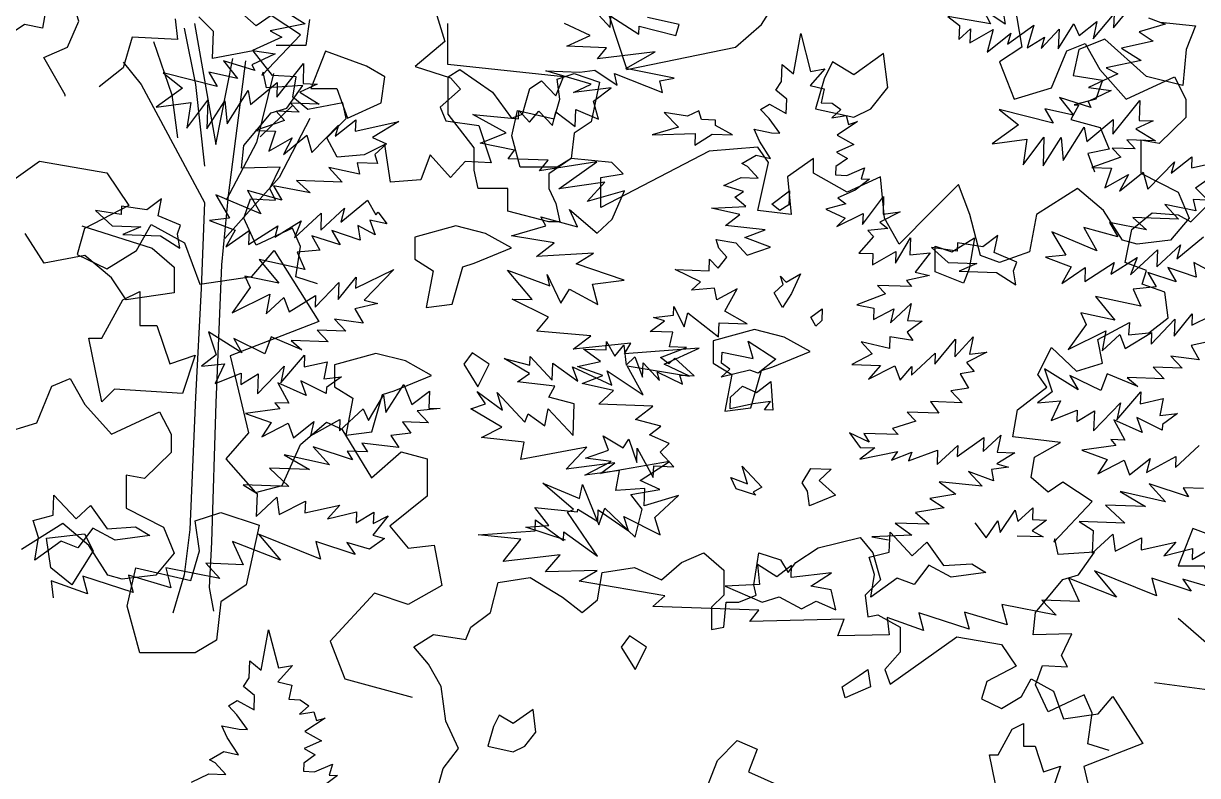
# Model space of a CAD drawing. Header units: inches. Extents: x -11 to 128, y 7 to 56.
# Drawn here: x 18.9207 to 19.4114, y 23.2757 to 23.5902 of the extents above; entities that cross this region are included whole.
import ezdxf

# ---------------------------------------------------------------- set-up
doc = ezdxf.new("R2010")
doc.units = ezdxf.units.IN
doc.header["$MEASUREMENT"] = 0
doc.layers.add('CAY', color=94, linetype='Continuous')
doc.layers.add('CAY-3', color=61, linetype='Continuous')
picture_1 = doc.add_image_def('image1.jpg', size_in_pixel=(1680, 1093))

# ---------------------------------------------------------------- blocks, each defined once
blk = doc.blocks.new('A$C76451831')
at = {"layer": 'CAY'}
for p, q in [((4659.2, 1730), (4666, 1767.4)), ((4666, 1767.4), (4675.2, 1732.1)), ((4648.1, 1722.6), (4648.6, 1738.5)), ((4648.6, 1738.5), (4659.2, 1730)), ((4688.4, 1734.4), (4674.7, 1719)), ((4675.2, 1732.1), (4688.4, 1734.4)), ((4642.8, 1714.7), (4648.1, 1722.6)), ((4674.7, 1719), (4687.7, 1715.8)), ((4653, 1706.2), (4642.8, 1714.7)), ((4652.5, 1693), (4653, 1706.2)), ((4687.7, 1715.8), (4685, 1702.8)), ((4628.6, 1696.6), (4636.9, 1701.7)), ((4636.5, 1688.1), (4628.6, 1696.6)), ((4636.9, 1701.7), (4652.5, 1693)), ((4685, 1702.8), (4695.4, 1702.4)), ((4703.4, 1696.7), (4694.9, 1688.8)), ((4695.4, 1702.4), (4703.4, 1696.7)), ((4646.4, 1674.6), (4636.5, 1688.1)), ((4694.9, 1688.8), (4708.2, 1691.1)), ((4718.8, 1685.3), (4699.8, 1672.8)), ((4708.2, 1691.1), (4710.6, 1682.8)), ((4710.6, 1682.8), (4718.8, 1685.3)), ((4627.6, 1667.1), (4622.5, 1678.2)), ((4622.5, 1678.2), (4638.7, 1674.9)), ((4638.7, 1674.9), (4646.4, 1674.6)), ((4699.8, 1672.8), (4715.4, 1664.1)), ((4637.9, 1650.9), (4627.6, 1667.1)), ((4715.4, 1664.1), (4699.3, 1656.9)), ((4611, 1646.4), (4624.4, 1654.1)), ((4624.4, 1654.1), (4637.9, 1650.9)), ((4709.5, 1651.1), (4698.8, 1643.4)), ((4699.3, 1656.9), (4709.5, 1651.1)), ((3864.3, 1582.3), (3957.4, 1648.4)), ((3957.4, 1648.4), (4019.9, 1637.7)), ((4616.3, 1643.5), (4611, 1646.4)), ((4626.4, 1632.7), (4616.3, 1643.5)), ((4698.8, 1643.4), (4698.5, 1635.7)), ((4708.9, 1635.3), (4725.5, 1642.4)), ((4725.5, 1642.4), (4722.4, 1632.1)), ((4019.9, 1637.7), (4040.5, 1607.1)), ((4594.4, 1625.7), (4610.5, 1633.3)), ((4610.5, 1633.3), (4626.4, 1632.7)), ((4698.5, 1635.7), (4708.9, 1635.3)), ((4730.1, 1631.8), (4716.6, 1621.4)), ((4722.4, 1632.1), (4730.1, 1631.8)), ((4612.8, 1620.1), (4594.4, 1625.7)), ((4604.5, 1614.9), (4612.8, 1620.1)), ((4716.6, 1621.4), (4700.5, 1614.3)), ((4040.5, 1607.1), (3999.3, 1585.8)), ((4615, 1606.4), (4604.5, 1614.9)), ((4708, 1608.6), (4689.3, 1603.8)), ((4700.5, 1614.3), (4708, 1608.6)), ((4723.6, 1589.4), (4743.1, 1615.5)), ((4743.1, 1615.5), (4742.6, 1599.2)), ((4582.8, 1604.8), (4615, 1606.4)), ((4609.3, 1598.9), (4582.8, 1604.8)), ((4595.8, 1588.5), (4609.3, 1598.9)), ((4689.3, 1603.8), (4707.5, 1595.4)), ((4699.6, 1587.6), (4724, 1599.9)), ((4724, 1599.9), (4723.6, 1589.4)), ((4758.5, 1601.4), (4739.6, 1591.6)), ((4742.6, 1599.2), (4758.5, 1601.4)), ((3999.3, 1585.8), (3992.2, 1561.6)), ((4047.6, 1565.2), (4061.2, 1589.4)), ((4061.2, 1589.4), (4092.4, 1572.3)), ((4632.8, 1584.5), (4595.8, 1588.5)), ((4707.5, 1595.4), (4699.6, 1587.6)), ((4747.1, 1585.9), (4728.4, 1583.8)), ((4739.6, 1591.6), (4747.1, 1585.9)), ((4587.2, 1575.6), (4605.7, 1572.3)), ((4589.7, 1567.4), (4587.2, 1575.6)), ((4614, 1577.4), (4632.8, 1584.5)), ((4637.7, 1568.4), (4614, 1577.4)), ((4733.7, 1578.2), (4720, 1562.8)), ((4728.4, 1583.8), (4733.7, 1578.2)), ((4754.1, 1553.5), (4768.1, 1577)), ((4768.1, 1577), (4767.5, 1561.2)), ((4019.9, 1548.1), (4047.6, 1565.2)), ((4092.4, 1572.3), (4106.6, 1533.9)), ((4154.9, 1541), (4175.6, 1565.2)), ((4175.6, 1565.2), (4217.4, 1499.1)), ((4597.1, 1559), (4589.7, 1567.4)), ((4605.7, 1572.3), (4616.2, 1561)), ((4616.2, 1561), (4637.7, 1568.4)), ((4732.8, 1552), (4754.5, 1564.3)), ((4754.5, 1564.3), (4754.1, 1553.5)), ((4767.5, 1561.2), (4786.6, 1563.2)), ((4786.6, 1563.2), (4772.4, 1545.1)), ((3992.2, 1561.6), (4019.9, 1548.1)), ((4580.8, 1546.4), (4581.1, 1557.2)), ((4581.1, 1557.2), (4589, 1548.8)), ((4589, 1548.8), (4597.1, 1559)), ((4720, 1562.8), (4733.1, 1562.4)), ((4733.1, 1562.4), (4732.8, 1552)), ((4572.7, 1536.2), (4549.1, 1547.5)), ((4549.1, 1547.5), (4580.8, 1546.4)), ((4785.9, 1541.9), (4764.4, 1537.2)), ((4772.4, 1545.1), (4785.9, 1541.9)), ((4106.6, 1533.9), (4154.9, 1541)), ((4564.3, 1528.4), (4572.7, 1536.2)), ((4585.6, 1530.3), (4564.3, 1528.4)), ((4588, 1519.4), (4585.6, 1530.3)), ((4769.2, 1531.6), (4737.5, 1532.7)), ((4737.5, 1532.7), (4745, 1524.8)), ((4764.4, 1537.2), (4769.2, 1531.6)), ((4606.9, 1529.6), (4588, 1519.4)), ((4595.3, 1508.7), (4606.9, 1529.6)), ((4745, 1524.8), (4718.3, 1514.8)), ((4547.6, 1504.9), (4547.9, 1513.1)), ((4547.9, 1513.1), (4557.6, 1494.1)), ((4616.2, 1497.1), (4595.3, 1508.7)), ((4718.3, 1514.8), (4734.1, 1511.6)), ((4734.1, 1511.6), (4733.7, 1501.1)), ((4733.7, 1501.1), (4752.6, 1510.9)), ((4749.5, 1497.9), (4768.7, 1515.8)), ((4752.6, 1510.9), (4749.5, 1497.9)), ((4768.7, 1515.8), (4765.4, 1500)), ((4217.4, 1499.1), (4134.9, 1467.3)), ((4525.8, 1489.8), (4539.3, 1499.8)), ((4528.9, 1502.9), (4547.6, 1504.9)), ((4539.3, 1499.8), (4528.9, 1502.9)), ((4557.6, 1494.1), (4560.8, 1507.2)), ((4560.8, 1507.2), (4589.5, 1484.9)), ((4589.5, 1484.9), (4589.9, 1498)), ((4589.9, 1498), (4616.2, 1497.1)), ((4779, 1499.6), (4765, 1489.2)), ((4765.4, 1500), (4779, 1499.6)), ((4547, 1489.1), (4525.8, 1489.8)), ((4543.8, 1475.6), (4547, 1489.1)), ((4765, 1489.2), (4770.2, 1481.3)), ((4484.8, 1472.7), (4485.1, 1480.4)), ((4485.1, 1480.4), (4492.8, 1466.9)), ((4492.8, 1466.9), (4501.3, 1477.1)), ((4501.3, 1477.1), (4503.4, 1458.4)), ((4722.1, 1480.2), (4732.6, 1469)), ((4748.6, 1473.9), (4722.1, 1480.2)), ((4749, 1484.7), (4748.6, 1473.9)), ((4770.2, 1481.3), (4749, 1484.7)), ((4790.7, 1459.3), (4810.1, 1482.6)), ((4809.5, 1466.3), (4826.5, 1484.8)), ((4810.1, 1482.6), (4809.5, 1466.3)), ((4826.5, 1484.8), (4823.2, 1468.6)), ((4134.9, 1467.3), (4152, 1395.3)), ((4463.6, 1473.4), (4484.8, 1472.7)), ((4479.5, 1462), (4463.6, 1473.4)), ((4503.4, 1458.4), (4511.4, 1466.3)), ((4511.4, 1466.3), (4518.8, 1447.4)), ((4535.3, 1465.5), (4559.7, 1475)), ((4543.3, 1459.7), (4535.3, 1465.5)), ((4548.9, 1465), (4543.3, 1459.7)), ((4559.7, 1475), (4543.8, 1475.6)), ((4566.9, 1448.5), (4548.9, 1465)), ((4732.6, 1469), (4713.7, 1459.2)), ((4769, 1449.1), (4791.1, 1469.7)), ((4791.1, 1469.7), (4790.7, 1459.3)), ((4839.1, 1470.7), (4820.2, 1461)), ((4823.2, 1468.6), (4839.1, 1470.7)), ((4458, 1457.3), (4479.5, 1462)), ((4481.7, 1448.7), (4458, 1457.3)), ((4518.8, 1447.4), (4519.3, 1460.6)), ((4519.3, 1460.6), (4534.6, 1444.2)), ((4713.7, 1459.2), (4740.4, 1458.3)), ((4740.4, 1458.3), (4729, 1445.5)), ((4729, 1445.5), (4753.5, 1457.8)), ((4753.5, 1457.8), (4758.5, 1444.5)), ((4758.5, 1444.5), (4769.3, 1457.3)), ((4769.3, 1457.3), (4769, 1449.1)), ((4820.2, 1461), (4827.6, 1452.5)), ((4462.4, 1441.3), (4481.7, 1448.7)), ((4534.6, 1444.2), (4532.2, 1452.4)), ((4532.2, 1452.4), (4555.8, 1440.7)), ((4555.8, 1440.7), (4553.3, 1449)), ((4553.3, 1449), (4566.9, 1448.5)), ((4827.6, 1452.5), (4814.4, 1450.3)), ((4814.4, 1450.3), (4822.1, 1436.9)), ((4491.7, 1434.8), (4462.4, 1441.3)), ((4478.1, 1422.1), (4491.7, 1434.8)), ((4822.1, 1436.9), (4805.7, 1434.7)), ((4805.7, 1434.7), (4816.2, 1423.5)), ((4528.3, 1420.4), (4478.1, 1422.1)), ((4786.8, 1424.5), (4794.5, 1413.8)), ((4816.2, 1423.5), (4786.8, 1424.5)), ((4512, 1407.8), (4528.3, 1420.4)), ((4794.5, 1413.8), (4765.1, 1414.8)), ((4765.1, 1414.8), (4773, 1406.4)), ((4200.3, 1384.7), (4224.5, 1405.3)), ((4224.5, 1405.3), (4238.7, 1398.8)), ((4535.8, 1401.5), (4512, 1407.8)), ((4525.1, 1393.7), (4535.8, 1401.5)), ((4773, 1406.4), (4751.5, 1399.4)), ((4751.5, 1399.4), (4756.7, 1393.8)), ((4152, 1395.3), (4130.8, 1371.1)), ((4238.7, 1398.8), (4266.4, 1353.4)), ((4487, 1379.2), (4482, 1392.5)), ((4482, 1392.5), (4500.7, 1381.4)), ((4500.7, 1381.4), (4505.9, 1389.4)), ((4505.9, 1389.4), (4513.4, 1367.9)), ((4543.4, 1385.4), (4525.1, 1393.7)), ((4711.4, 1395.4), (4721.4, 1381.9)), ((4729.7, 1386.6), (4711.4, 1395.4)), ((4724.6, 1394.9), (4729.7, 1386.6)), ((4756.7, 1393.8), (4724.6, 1394.9)), ((4811.7, 1373.3), (4836.3, 1391)), ((4835.9, 1377.9), (4852.3, 1393.2)), ((4836.3, 1391), (4835.9, 1377.9)), ((4852.3, 1393.2), (4849, 1377.4)), ((4183.2, 1346.3), (4200.3, 1384.7)), ((4266.4, 1353.4), (4294.1, 1377.6)), ((4294.1, 1377.6), (4318.3, 1371.1)), ((4465.5, 1371.8), (4487, 1379.2)), ((4513.4, 1367.9), (4513.8, 1381)), ((4513.8, 1381), (4528.7, 1353.7)), ((4535, 1377.5), (4543.4, 1385.4)), ((4547.7, 1363.9), (4535, 1377.5)), ((4735, 1381.4), (4721, 1371)), ((4721, 1371), (4756.1, 1378)), ((4721.4, 1381.9), (4735, 1381.4)), ((4756.1, 1378), (4750.4, 1370)), ((4750.4, 1370), (4769.3, 1377.5)), ((4766.3, 1369.4), (4793.3, 1379.4)), ((4769.3, 1377.5), (4766.3, 1369.4)), ((4792.9, 1365.8), (4812.1, 1383.7)), ((4793.3, 1379.4), (4792.9, 1365.8)), ((4812.1, 1383.7), (4811.7, 1373.3)), ((4849, 1377.4), (4865.3, 1376.9)), ((4130.8, 1371.1), (4158.5, 1339.9)), ((4318.3, 1371.1), (4318.3, 1336.3)), ((4464.9, 1355.9), (4489.4, 1368.7)), ((4489.4, 1368.7), (4465.5, 1371.8)), ((4865.3, 1376.9), (4848.6, 1366.6)), ((4848.6, 1366.6), (4859.4, 1363.5)), ((4497.2, 1360.3), (4464.9, 1355.9)), ((4493.9, 1341.8), (4497.2, 1360.3)), ((4528.7, 1353.7), (4529.1, 1364.6)), ((4529.1, 1364.6), (4547.7, 1363.9)), ((4822.1, 1359.3), (4834.8, 1345.7)), ((4845.4, 1350.8), (4822.1, 1359.3)), ((4859.4, 1363.5), (4843.5, 1361.3)), ((4843.5, 1361.3), (4845.4, 1350.8)), ((4158.5, 1339.9), (4183.2, 1346.3)), ((4834.8, 1345.7), (4795, 1349.9)), ((4795, 1349.9), (4810.5, 1338.4)), ((4318.3, 1336.3), (4283.5, 1308.6)), ((4520.7, 1343.6), (4493.9, 1341.8)), ((4520.1, 1327.3), (4520.7, 1343.6)), ((4552.2, 1337), (4520.1, 1327.3)), ((4530.1, 1316.5), (4552.2, 1337)), ((4810.5, 1338.4), (4786.3, 1334.3)), ((4786.3, 1334.3), (4799.6, 1325.7)), ((4431.5, 1309.1), (4418.5, 1325.8)), ((4418.5, 1325.8), (4458.3, 1321.7)), ((4458.3, 1321.7), (4458.4, 1324.4)), ((4458.4, 1324.4), (4477, 1312.9)), ((4477, 1312.9), (4477.4, 1323.8)), ((4477.4, 1323.8), (4505.7, 1304.2)), ((4799.6, 1325.7), (4772.7, 1321.2)), ((4851.8, 1302.5), (4865.7, 1323.4)), ((4865.7, 1323.4), (4868.1, 1312.9)), ((4868.1, 1312.9), (4882.1, 1325.5)), ((4882.1, 1325.5), (4881.7, 1314.6)), ((4501.2, 1317.5), (4535, 1300.5)), ((4505.7, 1304.2), (4501.2, 1317.5)), ((4535, 1300.5), (4530.1, 1316.5)), ((4772.7, 1321.2), (4785.5, 1310.3)), ((4838.5, 1297.6), (4849.5, 1313.5)), ((4849.5, 1313.5), (4851.8, 1302.5)), ((4894.8, 1314.2), (4881.4, 1304.2)), ((4881.7, 1314.6), (4894.8, 1314.2)), ((4283.5, 1308.6), (4300.6, 1287.9)), ((4410.2, 1307.5), (4431.5, 1309.1)), ((4446.9, 1295.4), (4410.2, 1307.5)), ((4753.8, 1311.4), (4769.3, 1300)), ((4785.5, 1310.3), (4753.8, 1311.4)), ((4828.1, 1311.5), (4838.5, 1297.6)), ((4881.4, 1304.2), (4891.6, 1298.4)), ((4300.6, 1287.9), (4324.7, 1290.9)), ((4324.7, 1290.9), (4331.8, 1253.1)), ((4682.3, 1288.4), (4721.2, 1297.8)), ((4721.2, 1297.8), (4733, 1283.7)), ((4769.3, 1300), (4732.1, 1298.6)), ((4732.1, 1298.6), (4747.8, 1295.7)), ((4891.6, 1298.4), (4867.6, 1299.3)), ((4554.9, 1274.6), (4575.8, 1283.7)), ((4575.8, 1283.7), (4594.3, 1267.5)), ((4622.2, 1253.8), (4626.9, 1283.7)), ((4626.9, 1283.7), (4647.3, 1277)), ((4661.5, 1274.6), (4682.3, 1288.4)), ((4733, 1283.7), (4740.1, 1258.5)), ((4481, 1265.2), (4511.3, 1269.9)), ((4511.3, 1269.9), (4536.5, 1258.5)), ((4536.5, 1258.5), (4554.9, 1274.6)), ((4647.3, 1277), (4654.4, 1265.2)), ((4654.4, 1265.2), (4661.5, 1274.6)), ((4384.3, 1256.1), (4414.2, 1260.8)), ((4414.2, 1260.8), (4444.1, 1242.4)), ((4476.7, 1240), (4481, 1265.2)), ((4594.3, 1267.5), (4594.3, 1244.3)), ((4740.1, 1258.5), (4725.9, 1244.3)), ((4331.8, 1253.1), (4300.6, 1235.4)), ((4377.3, 1228.2), (4384.3, 1256.1)), ((4624.5, 1244.3), (4622.2, 1253.8)), ((4269.3, 1246.1), (4228, 1201.2)), ((4300.6, 1235.4), (4269.3, 1246.1)), ((4444.1, 1242.4), (4462.6, 1228.2)), ((4462.6, 1228.2), (4476.7, 1240)), ((4594.3, 1244.3), (4582.9, 1232.9)), ((4594.3, 1214.4), (4596.6, 1237.6)), ((4596.6, 1237.6), (4608.4, 1237.6)), ((4608.4, 1237.6), (4624.5, 1244.3)), ((4725.9, 1244.3), (4728.3, 1223.9)), ((4358.8, 1214.4), (4377.3, 1228.2)), ((4582.9, 1232.9), (4582.9, 1212.1)), ((4728.3, 1223.9), (4737.7, 1225.8)), ((4737.7, 1225.8), (4758.6, 1214.4)), ((4354.1, 1203), (4358.8, 1214.4)), ((4582.9, 1212.1), (4594.3, 1214.4)), ((4758.6, 1214.4), (4758.6, 1191.2)), ((4305.7, 1196), (4324.2, 1207.4)), ((4324.2, 1207.4), (4354.1, 1203)), ((4749.1, 1161.4), (4811.2, 1205.4)), ((4811.2, 1205.4), (4852.9, 1198.3)), ((4228, 1201.2), (4241.6, 1166.4)), ((4319.5, 1179.8), (4305.7, 1196)), ((4852.9, 1198.3), (4866.7, 1177.9)), ((4758.6, 1191.2), (4744.4, 1175.1)), ((4331.3, 1159), (4319.5, 1179.8)), ((4744.4, 1175.1), (4749.1, 1161.4)), ((4866.7, 1177.9), (4839.1, 1163.7)), ((4241.6, 1166.4), (4304.1, 1149.3)), ((4335.6, 1126.7), (4331.3, 1159)), ((4839.1, 1163.7), (4834.4, 1147.6)), ((4871.4, 1149.9), (4880.4, 1166.1)), ((4880.4, 1166.1), (4901.2, 1154.7)), ((4852.9, 1138.5), (4871.4, 1149.9)), ((4901.2, 1154.7), (4910.7, 1129.1)), ((4942.9, 1133.8), (4956.7, 1149.9)), ((4956.7, 1149.9), (4984.6, 1105.9)), ((4834.4, 1147.6), (4852.9, 1138.5)), ((4347.4, 1101.2), (4335.6, 1126.7)), ((4910.7, 1129.1), (4942.9, 1133.8)), ((4984.6, 1105.9), (4929.6, 1084.7)), ((4333.2, 1082.7), (4347.4, 1101.2)), ((4326.6, 1059.5), (4333.2, 1082.7)), ((4929.6, 1084.7), (4941, 1036.7)), ((5661.2, 547.5), (5679.4, 536)), ((5679.4, 536), (5647, 529.4)), ((5683.6, 539.8), (5680.1, 515.6)), ((5647, 529.4), (5657.7, 523.6)), ((5657.7, 523.6), (5630.5, 510.9)), ((5680.1, 515.6), (5652.4, 515.6)), ((5651.7, 507.9), (5630, 497.8)), ((5630.5, 510.9), (5651.7, 507.9)), ((5632.6, 492.3), (5603.4, 501.4)), ((5603.4, 501.4), (5616.4, 485.1)), ((5630, 497.8), (5632.6, 492.3)), ((5653, 467.5), (5678.1, 498.8)), ((5678.1, 498.8), (5677.5, 480.3)), ((5597.6, 477.6), (5547.3, 490.2)), ((5547.3, 490.2), (5565.4, 476)), ((5589.9, 491), (5597.6, 477.6)), ((5616.4, 485.1), (5589.9, 491)), ((5628.7, 460.7), (5653.5, 481.1)), ((5653.5, 481.1), (5653, 467.5)), ((5565.4, 476), (5540.7, 458.3)), ((5606.8, 442.8), (5626.5, 473.9)), ((5626.5, 473.9), (5628.7, 460.7)), ((5690.6, 479.8), (5674.5, 472.2)), ((5674.5, 472.2), (5692.6, 461.1)), ((5677.5, 480.3), (5690.6, 479.8)), ((5540.7, 458.3), (5573.1, 462.6)), ((5569.5, 438.7), (5589, 464.8)), ((5573.1, 462.6), (5569.5, 438.7)), ((5589, 464.8), (5588.1, 438)), ((5588.1, 438), (5604.8, 464.2)), ((5604.8, 464.2), (5606.8, 442.8)), ((5665.9, 462.1), (5673.8, 453.6)), ((5692.6, 461.1), (5665.9, 462.1)), ((5652.5, 454.4), (5660.4, 445.9)), ((5673.8, 453.6), (5652.5, 454.4)), ((5660.4, 445.9), (5633.3, 436.5)), ((5685.6, 416.1), (5710.5, 441.5)), ((5707.5, 431.2), (5726.6, 446.4)), ((5710.5, 441.5), (5707.5, 431.2)), ((5726.6, 446.4), (5726.2, 435.9)), ((5726.2, 435.9), (5766.8, 445)), ((5766.8, 445), (5742.3, 429.9)), ((5633.3, 436.5), (5651.9, 435.8)), ((5651.9, 435.8), (5645.8, 417.4)), ((5645.8, 417.4), (5667.5, 429.8)), ((5659.3, 414.3), (5681.2, 432.1)), ((5667.5, 429.8), (5659.3, 414.3)), ((5681.2, 432.1), (5685.6, 416.1)), ((5742.3, 429.9), (5755.2, 424.1)), ((5755.2, 424.1), (5744.5, 414)), ((5746.9, 405.8), (5727.9, 406.4)), ((5727.9, 406.4), (5730.2, 395.9)), ((5744.5, 414), (5746.9, 405.8)), ((5701.4, 401.9), (5714.1, 388.3)), ((5730.2, 395.9), (5701.4, 401.9)), ((5650.1, 385.1), (5657.8, 371.7)), ((5684.3, 378.5), (5650.1, 385.1)), ((5714.1, 388.3), (5671.6, 389.8)), ((5671.6, 389.8), (5684.3, 378.5)), ((5596.3, 376.6), (5609.2, 354.8)), ((5638.3, 358.8), (5596.3, 376.6)), ((5625.9, 380.5), (5638.3, 358.8)), ((5657.8, 371.7), (5625.9, 380.5)), ((5694, 343.7), (5716, 364.2)), ((5712.8, 351.2), (5737.6, 371.6)), ((5716, 364.2), (5712.8, 351.2)), ((5737.6, 371.6), (5745.2, 357.8)), ((5609.2, 354.8), (5590.5, 352.7)), ((5590.5, 352.7), (5614.2, 343.7)), ((5651.2, 337), (5675.7, 352.5)), ((5669.7, 336.4), (5694.5, 359.5)), ((5675.7, 352.5), (5669.7, 336.4)), ((5694.5, 359.5), (5694, 343.7)), ((5755.4, 349.7), (5739.6, 353)), ((5739.6, 353), (5744.6, 339.2)), ((5745.2, 357.8), (5747.6, 360.4)), ((5747.6, 360.4), (5755.4, 349.7)), ((5614.2, 343.7), (5605.5, 328.2)), ((5605.5, 328.2), (5627.4, 343.3)), ((5626.9, 330.2), (5654.2, 347.8)), ((5627.4, 343.3), (5626.9, 330.2)), ((5654.2, 347.8), (5651.2, 337)), ((5730.8, 334.2), (5704.4, 343.3)), ((5704.4, 343.3), (5712.1, 329.9)), ((5744.6, 339.2), (5728.6, 347.9)), ((5728.6, 347.9), (5730.8, 334.2)), ((5712.1, 329.9), (5685.6, 338.5)), ((5685.6, 338.5), (5693.3, 325.1)), ((5693.3, 325.1), (5672, 323.1)), ((5672, 323.1), (5679.1, 307)), ((5636.8, 316.2), (5655.1, 294.3)), ((5679.1, 307), (5636.8, 316.2)), ((5726.5, 289.5), (5762, 306.9)), ((5762, 306.9), (5734.3, 278.4)), ((5623.2, 300.8), (5628.2, 290.2)), ((5655.1, 294.3), (5623.2, 300.8)), ((5710.3, 279.2), (5726.9, 299.9)), ((5726.9, 299.9), (5726.5, 289.5)), ((5628.2, 290.2), (5611.5, 266.8)), ((5688.7, 271.8), (5710.9, 295)), ((5710.9, 295), (5710.3, 279.2)), ((5611.5, 266.8), (5646.6, 284.1)), ((5646.6, 284.1), (5643.2, 265.7)), ((5643.2, 265.7), (5659.6, 281)), ((5659.6, 281), (5664.6, 267.6)), ((5664.6, 267.6), (5689.1, 282.7)), ((5689.1, 282.7), (5688.7, 271.8)), ((5747.3, 275.2), (5725.9, 270.5)), ((5734.3, 278.4), (5747.3, 275.2)), ((5725.9, 270.5), (5733.6, 257.1)), ((5733.6, 257.1), (5706.9, 260.7)), ((5706.9, 260.7), (5717.4, 249.5)), ((5620.7, 229.3), (5589.6, 249)), ((5589.6, 249), (5596.6, 227.4)), ((5641.9, 228.5), (5613, 242.7)), ((5613, 242.7), (5620.7, 229.3)), ((5647.9, 244.2), (5641.9, 228.5)), ((5676.5, 232.3), (5647.9, 244.2)), ((5700.8, 239.6), (5666.4, 240.8)), ((5666.4, 240.8), (5676.5, 232.3)), ((5717.4, 249.5), (5690.7, 250.4)), ((5690.7, 250.4), (5700.8, 239.6)), ((5596.6, 227.4), (5583.1, 217)), ((5583.1, 217), (5604.4, 219)), ((5604.4, 219), (5595.6, 200.7)), ((5656.8, 201.3), (5679, 227.2)), ((5679, 227.2), (5678.7, 216.4)), ((5678.7, 216.4), (5700.1, 221.1)), ((5700.1, 221.1), (5696.9, 205.3)), ((5595.6, 200.7), (5620, 210.3)), ((5620, 210.3), (5619.6, 199.9)), ((5619.6, 199.9), (5635.8, 209.7)), ((5635.2, 191.1), (5660.1, 217)), ((5635.8, 209.7), (5635.2, 191.1)), ((5660.1, 217), (5656.8, 201.3)), ((5654.1, 201.4), (5664.3, 182.4)), ((5680.4, 189.6), (5654.1, 201.4)), ((5699.1, 191.6), (5675.5, 203.3)), ((5675.5, 203.3), (5680.4, 189.6)), ((5696.9, 205.3), (5713.2, 207)), ((5699.3, 197.1), (5699.1, 191.6)), ((5713.2, 207), (5699.3, 197.1)), ((5754.7, 173.8), (5771.4, 200)), ((5771.4, 200), (5778.9, 181.1)), ((5738.5, 166.2), (5752.5, 189.8)), ((5752.5, 189.8), (5754.7, 173.8)), ((5778.9, 181.1), (5795.2, 193.7)), ((5795.2, 193.7), (5794.7, 177.9)), ((5656, 177.3), (5624.1, 172.9)), ((5651.2, 182.9), (5656, 177.3)), ((5664.3, 182.4), (5651.2, 182.9)), ((5711.5, 156.8), (5733.5, 177.3)), ((5733.5, 177.3), (5738.5, 166.2)), ((5805.1, 177.5), (5783.7, 175.5)), ((5783.7, 175.5), (5794.2, 164.3)), ((5794.7, 177.9), (5805.1, 177.5)), ((5624.1, 172.9), (5647.8, 164.4)), ((5647.8, 164.4), (5639.2, 151.1)), ((5668.6, 150.1), (5687.7, 165.3)), ((5684.6, 152.2), (5711.8, 167.2)), ((5687.7, 165.3), (5684.6, 152.2)), ((5711.8, 167.2), (5711.5, 156.8)), ((5794.2, 164.3), (5770.2, 165.1)), ((5770.2, 165.1), (5778, 154.4)), ((5639.2, 151.1), (5663.7, 163.9)), ((5663.7, 163.9), (5668.6, 150.1)), ((5778, 154.4), (5759.3, 152.4)), ((5766.7, 141.2), (5732.4, 145.1)), ((5732.4, 145.1), (5737.5, 137.3)), ((5759.3, 152.4), (5766.7, 141.2)), ((5702.2, 124.9), (5659.9, 134.5)), ((5659.9, 134.5), (5683.5, 120.6)), ((5723.7, 129.6), (5686.9, 141.7)), ((5686.9, 141.7), (5702.2, 124.9)), ((5737.5, 137.3), (5718.5, 137.9)), ((5718.5, 137.9), (5723.7, 129.6)), ((5646.4, 121.9), (5664.3, 104.9)), ((5683.5, 120.6), (5646.4, 121.9)), ((5621.8, 106.4), (5634.7, 98.2)), ((5664.3, 104.9), (5621.8, 106.4)), ((5634.7, 98.2), (5633.9, 77)), ((5633.9, 77), (5653.1, 94.9)), ((5653.1, 94.9), (5655.3, 78.9)), ((5655.3, 78.9), (5679.7, 91.2)), ((5679.7, 91.2), (5679.3, 80.4)), ((5679.3, 80.4), (5711.8, 87.4)), ((5711.8, 87.4), (5700.4, 74.6)), ((5700.4, 74.6), (5727.4, 81.4)), ((5727.4, 81.4), (5727.1, 71)), ((5727.1, 71), (5743.3, 80.8)), ((5756.7, 77.6), (5742.5, 59.6)), ((5743.3, 80.8), (5742.9, 70.4)), ((5742.9, 70.4), (5756.7, 77.6)), ((5693.7, 37.2), (5636.1, 60.6)), ((5636.1, 60.6), (5656.5, 36.3)), ((5753.3, 56.5), (5739.3, 46.5)), ((5742.5, 59.6), (5753.3, 56.5)), ((5656.5, 36.3), (5611.8, 53.7)), ((5611.8, 53.7), (5621.9, 32)), ((5726, 41.5), (5689.3, 53.7)), ((5689.3, 53.7), (5693.7, 37.2)), ((5739.3, 46.5), (5718.3, 52.7)), ((5718.3, 52.7), (5726, 41.5)), ((5621.9, 32), (5587.1, 33.3)), ((5587.1, 33.3), (5600.2, 19.2)), ((5515.1, 22.2), (5519.5, 6.1)), ((5554.6, 10.4), (5515.1, 22.2)), ((5600.2, 19.2), (5549.8, 29.1)), ((5549.8, 29.1), (5554.6, 10.4)), ((5476.9, 4.9), (5442.9, 17)), ((5442.9, 17), (5445, 1)), ((5472.5, 21.4), (5476.9, 4.9)), ((5519.5, 6.1), (5472.5, 21.4))]:
    blk.add_line(p, q, dxfattribs=at)
for points in [[(4216, 1534.3), (4196, 1540.6), (4200.2, 1569.1), (4192.8, 1586), (4159, 1570.1), (4147.4, 1595.5), (4153.8, 1613.4), (4177, 1612.3), (4171.7, 1622.9), (4181.2, 1642.9), (4145.3, 1641.9), (4147.4, 1663), (4172.8, 1693.5), (4187.5, 1697.8), (4202.3, 1718.9), (4168.5, 1716.7), (4165.4, 1731.5), (4164.3, 1728.3), (4200.2, 1766.3), (4172.8, 1784.2), (4159, 1774.7), (4143.2, 1788.5)], [(5000.7, 1777.9), (5033.4, 1774.7), (5024.9, 1752.6), (5021.8, 1718.9), (4988, 1727.3), (4949, 1762.1), (4924.8, 1752.6), (4919.5, 1728.3), (4946.9, 1724.1), (4940.6, 1706.2), (4920.5, 1700.9), (4924.8, 1700.9), (4917.4, 1687.2), (4944.8, 1679.8), (4953.2, 1659.8), (4933.2, 1655.6), (4939.5, 1638.7)], [(4953.2, 1099.5), (4933.2, 1105.8), (4937.4, 1134.3), (4930, 1151.2), (4896.3, 1135.4), (4884.7, 1160.7), (4891, 1178.6), (4914.2, 1177.5), (4908.9, 1188.1), (4918.4, 1208.1), (4882.5, 1207.1), (4884.7, 1228.2), (4910, 1258.8), (4924.7, 1263), (4939.5, 1284.1), (4905.7, 1282), (4902.6, 1296.7), (4901.5, 1293.6), (4937.4, 1331.5), (4910, 1349.5), (4896.3, 1340), (4880.4, 1353.7), (4883.6, 1372.7), (4907.9, 1386.4), (4863.6, 1391.6), (4867.8, 1417), (4895.2, 1438.1), (4886.8, 1449.7), (4899.4, 1475), (4922.6, 1452.8), (4946.9, 1460.2), (4942.7, 1482.3), (4972.2, 1498.2), (4971.1, 1486.6), (4990.1, 1488.7), (5008, 1502.4), (5004.9, 1526.6), (4983.8, 1534), (4988, 1546.7), (4968, 1554.1), (4974.3, 1584.7), (4993.3, 1600.5), (5017.5, 1598.4), (5029.1, 1592), (5047.1, 1610), (5033.4, 1623.7), (5057.6, 1640.6)], [(4680, 1494.9), (4675.3, 1503.2), (4686, 1511), (4685.6, 1500.1), (4680, 1494.9)], [(5017.5, 1222.9), (5076.6, 1171.2)], [(1210.4, 706.8), (1228.3, 687.6), (1228.7, 698), (1254.8, 681.2), (1255.1, 688.9), (1289.2, 680), (1292.3, 690.3), (1263.1, 696.8)], [(1593.7, 703.8), (1595.9, 690.6), (1575.1, 704.5), (1582.3, 691.1), (1542.7, 697.9), (1553.3, 689.4), (1552.8, 676.3), (1563.6, 686.3), (1563.1, 673.2), (1584.9, 685.6), (1579.1, 664.5), (1601.1, 682.3), (1598, 672), (1622.6, 689.7), (1616.4, 668.6), (1632.6, 678.5), (1629.6, 668.1), (1646.1, 686.1), (1645.4, 667.6), (1659.8, 691.1), (1664.9, 680), (1681.2, 693.1), (1677.9, 676.9), (1697.3, 700.2), (1696.8, 687.1), (1716.2, 710.4)], [(1729.3, 696.4), (1745, 690.8), (1720.7, 683.5), (1733.6, 674.9), (1704.3, 668.2), (1722.5, 656.7), (1690.1, 650.1), (1700.8, 644.3), (1673.6, 631.7), (1694.8, 628.7), (1673.2, 618.6), (1675.7, 613), (1646.5, 622.2), (1659.6, 605.9), (1633, 611.8), (1640.7, 598.4), (1590.4, 611), (1608.5, 596.8), (1583.9, 579.1), (1616.2, 583.4), (1612.6, 559.5), (1632.1, 585.5), (1631.2, 558.8), (1648, 585), (1649.9, 563.6), (1669.6, 594.7), (1671.9, 581.4), (1696.6, 601.9), (1696.1, 588.3), (1721.2, 619.6), (1720.6, 601), (1733.7, 600.6), (1717.6, 593), (1735.8, 581.9), (1709.1, 582.8), (1716.9, 574.4), (1695.7, 575.2), (1703.5, 566.7), (1676.5, 557.2), (1695, 556.6), (1688.9, 538.2), (1710.7, 550.6), (1702.4, 535), (1724.3, 552.8), (1728.8, 536.8), (1753.7, 562.3), (1750.6, 551.9), (1769.7, 567.1), (1769.3, 556.7), (1810, 565.7)], [(1790, 526.5), (1771, 527.2), (1773.4, 516.7), (1744.6, 522.7), (1757.2, 509.1), (1714.7, 510.6), (1727.4, 499.2), (1693.2, 505.9), (1700.9, 492.5), (1669.1, 501.3), (1681.4, 479.5), (1639.5, 497.3), (1652.3, 475.6), (1633.6, 473.5), (1657.4, 464.5), (1648.7, 449), (1670.5, 464.1), (1670, 450.9), (1697.4, 468.6), (1694.3, 457.8), (1718.8, 473.3), (1712.8, 457.1), (1737.7, 480.3), (1737.1, 464.5), (1759.1, 485), (1755.9, 472), (1780.7, 492.4)], [(1787.7, 460), (1771.7, 468.7), (1773.9, 455), (1747.5, 464.1), (1755.2, 450.7), (1728.8, 459.3), (1736.5, 445.9), (1715.1, 443.9), (1722.2, 427.8), (1680, 437), (1698.2, 415), (1666.3, 421.6), (1671.3, 411), (1654.7, 387.5), (1689.7, 404.9), (1686.3, 386.4), (1702.7, 401.7), (1707.7, 388.4), (1732.3, 403.4), (1731.9, 392.6), (1754, 415.8), (1753.4, 400), (1770, 420.7), (1769.7, 410.3), (1805.2, 427.6)], [(1790.4, 396), (1769, 391.3), (1776.7, 377.8), (1750.1, 381.5), (1760.6, 370.2), (1733.8, 371.2), (1743.9, 360.4), (1709.5, 361.6), (1719.6, 353.1), (1691, 365), (1685, 349.3), (1656.1, 363.5), (1663.8, 350.1), (1632.7, 369.7), (1639.7, 348.2), (1626.2, 337.8), (1647.6, 339.7), (1638.8, 321.5), (1663.1, 331), (1662.7, 320.6), (1679, 330.5), (1678.3, 311.9), (1703.2, 337.8), (1700, 322), (1722.2, 348), (1721.8, 337.1), (1743.2, 341.8), (1740, 326.1), (1756.3, 327.8), (1742.4, 317.8), (1742.2, 312.4), (1718.6, 324.1), (1723.6, 310.3), (1697.2, 322.1), (1707.5, 303.2), (1694.3, 303.7), (1699.1, 298), (1667.2, 293.7), (1691, 285.2), (1682.3, 271.9), (1706.8, 284.6), (1711.8, 270.9), (1730.9, 286.1), (1727.7, 273), (1755, 287.9), (1754.6, 277.5), (1776.6, 298.1)], [(1780.6, 258), (1761.6, 258.7), (1766.8, 250.4), (1730.1, 262.5), (1745.3, 245.7), (1703.1, 255.3), (1726.6, 241.3), (1689.5, 242.6), (1707.5, 225.7), (1664.9, 227.2), (1677.8, 219), (1677, 197.7), (1696.2, 215.6), (1698.4, 199.7), (1722.9, 212), (1722.5, 201.1), (1754.9, 208.2), (1743.6, 195.4), (1770.5, 202.2), (1770.2, 191.8), (1786.4, 201.6)], [(1782.5, 167.3), (1761.4, 173.5), (1769.1, 162.3), (1732.4, 174.5), (1736.8, 158), (1679.2, 181.3), (1699.6, 157), (1654.9, 174.5), (1665, 152.8), (1630.2, 154), (1643.3, 140), (1592.9, 149.9), (1597.7, 131.1), (1558.2, 142.9), (1562.6, 126.9), (1515.6, 142.2), (1520, 125.7), (1486, 137.8), (1488.1, 121.8), (1440.1, 120.8), (1446.1, 136.4), (1358.1, 134.1), (1366.6, 144.6), (1267.9, 148.1), (1279.1, 158.1), (1199.4, 171.8), (1216.1, 181.6), (1168, 180.6), (1181.7, 196.4), (1128.5, 190.1), (1145, 210.9), (1105.3, 215), (1158.5, 218.6), (1158.8, 229), (1184.9, 209.5), (1185.2, 217.6), (1216.5, 195.2), (1188.5, 236.1), (1194, 238.6), (1165.5, 263.2), (1199.8, 248.8), (1202.6, 261.9), (1217.6, 224.2), (1223.1, 239.9), (1251.6, 212.6), (1257.9, 238.7), (1247.6, 252.6), (1274.4, 257.1), (1256.2, 265.5), (1283.5, 283.1), (1219.2, 272.2), (1232.7, 282.1), (1187.2, 276), (1206.5, 296.7), (1144.9, 285.2), (1148.2, 301.4), (1108.5, 305.5), (1127.4, 315.3), (1098.5, 332.2), (1112.3, 337.1), (1104.5, 348.3), (1127.9, 331.1), (1123.1, 347.6), (1148.9, 320), (1151.8, 327.6), (1167.3, 316.6), (1170.6, 332.4), (1193.7, 307.5), (1194.8, 337), (1171, 343.2), (1176.8, 353.5), (1142, 357.4), (1153.2, 365.2), (1129.6, 379.1), (1153.4, 372.9), (1153.7, 381), (1174.2, 359), (1174.8, 374.8), (1198.2, 358.2), (1193.2, 371.5), (1229.8, 354.3), (1225.3, 367.6), (1258.9, 345.2), (1244, 372.4), (1302.2, 362.7), (1278.5, 373.9), (1311.2, 388.7), (1241.7, 383.4), (1247.5, 393.6), (1193.8, 387.8), (1210.1, 400.4), (1160, 404.8), (1170.8, 417.6), (1137, 434.6), (1155.6, 434), (1132.5, 461.5), (1171.9, 447), (1169.5, 457.5), (1182.2, 430.8), (1190.3, 443.7), (1216.6, 429.6), (1211.8, 448.3), (1241.4, 452.3), (1196.6, 467.5), (1212.8, 477.3), (1159.7, 474.2), (1176, 486.8), (1136.3, 493.6), (1168.4, 502.9), (1163.7, 511.2), (1197.8, 501.9), (1190.2, 518), (1216.2, 495.8), (1230.2, 508.9), (1241.6, 535.3), (1206.8, 525.6), (1223.3, 543.6), (1180.5, 537.4), (1215.8, 562.4), (1162.5, 553.9), (1170.5, 564), (1133.4, 565.3), (1139.1, 573.3), (1107.2, 579.8), (1131.5, 589.4), (1100.4, 606.4), (1142.9, 602.6), (1143.1, 610.3), (1153.2, 599.5), (1161.7, 609.7), (1174.4, 596.1), (1177.5, 609.1), (1195.6, 595.3), (1196.2, 611.2), (1217.2, 602.3), (1212.8, 618.8), (1229.1, 631.3), (1194, 627.1), (1210.6, 634.7), (1168.4, 647.1), (1200.1, 646), (1213.8, 647.7), (1234.6, 633.9), (1232.3, 644.8), (1276.9, 627), (1274.6, 637.9), (1287.8, 640.2), (1242.8, 649.4), (1270.1, 664.8), (1216.4, 658.5), (1224.9, 668.7), (1187.8, 670), (1209.5, 680.1), (1185.8, 691.3)], [(4098.9, 1070.1), (4115, 1077.7), (4130.9, 1077.2), (4120.8, 1088), (4115.5, 1090.9), (4128.9, 1098.6), (4142.4, 1095.4), (4132.1, 1111.6), (4127, 1122.6), (4143.2, 1119.4), (4150.9, 1119.1), (4141, 1132.6), (4133.1, 1141), (4141.4, 1146.2), (4157, 1137.5), (4157.5, 1150.6), (4147.3, 1159.1), (4152.6, 1167.1), (4153.1, 1182.9), (4163.7, 1174.4), (4170.5, 1211.8), (4179.7, 1176.6), (4192.9, 1178.8), (4179.2, 1163.4), (4192.2, 1160.3), (4189.5, 1147.2), (4199.9, 1146.8), (4207.9, 1141.1), (4199.4, 1133.3), (4212.7, 1135.5), (4215.1, 1127.3), (4223.3, 1129.7), (4204.3, 1117.2), (4219.9, 1108.5), (4203.8, 1101.4), (4214, 1095.6), (4203.3, 1087.8), (4203, 1080.1), (4213.4, 1079.7), (4230, 1086.9), (4226.9, 1076.5), (4234.6, 1076.3), (4221.1, 1065.9)], [(4995.4, 1162.8), (5051.3, 1155.4)], [(1066.8, 698.6), (1074.2, 674.4), (1046.8, 651.2), (1079.5, 640.6), (1089, 630.1), (1070, 613.2), (1075.2, 600.5), (1105.8, 596.3), (1117.4, 561.5), (1093.2, 562.6), (1079.5, 547.8), (1060.5, 568.9), (1052, 545.7), (1023.6, 543.6), (1018.3, 578.4), (999.3, 568.9), (974, 566.8), (964.5, 584.7), (982.4, 602.7), (979.3, 617.4), (946.6, 611.1), (932.9, 622.7), (936, 641.7), (913.9, 642.7), (895.9, 665.9), (858, 658.6), (859, 683.9), (845.3, 697.6)], [(823.2, 695.5), (825.3, 676.5), (783.1, 678.6), (774.7, 650.1), (752.5, 632.2)], [(720.9, 623.7), (720.9, 624.8), (700.8, 659.6), (723, 669.1), (733.5, 693.4), (727.2, 713.4), (704, 711.3), (699.8, 687), (682.9, 690.2), (663.9, 677.5), (651.3, 682.8), (655.5, 700.7), (629.1, 691.2), (618.6, 700.7), (634.4, 741.9)], [(841.1, 691.2), (861.1, 578.4), (877, 658.6)], [(831.6, 687), (842.2, 634.3), (850.6, 558.4)], [(803.1, 674.4), (820, 624.8), (825.3, 584.7)], [(888.6, 656.4), (872.7, 530.9), (866.4, 466.6), (861.1, 337.9), (856.9, 208.2), (854.8, 166), (859, 143.9)], [(774.7, 655.4), (791.5, 634.3), (850.6, 524.6), (847.4, 444.5), (842.2, 343.2), (836.9, 219.8), (831.6, 177.6), (821.1, 141.8)], [(914.9, 644.8), (899.1, 580.5), (870.6, 526.7)], [(932.9, 615.3), (902.3, 585.8)], [(948.7, 602.7), (920.2, 547.8), (869.6, 490.9)]]:
    blk.add_lwpolyline(points, dxfattribs=at)
for points in [[(4396.9, 1672), (4402.2, 1695.8), (4436.5, 1687.9), (4441.8, 1706.3), (4439.1, 1724.8), (4455, 1730.1), (4478.7, 1722.2), (4470.8, 1685.2), (4455, 1674.7), (4452.3, 1650.9), (4439.1, 1643), (4404.8, 1643)], [(4639.1, 1608.3), (4655.4, 1620.8), (4655, 1607.7), (4646.6, 1602.6)], [(4791, 1545.5), (4791, 1569.3), (4806.8, 1564), (4827.9, 1577.2), (4822.7, 1548.1), (4817.4, 1534.9)], [(4641.2, 1525.7), (4649.6, 1533.5), (4647.2, 1541.3), (4652.4, 1535.7), (4665.8, 1543.4), (4657.5, 1525.1), (4648.9, 1512.3)], [(4035, 1519.2), (4050.8, 1527.2), (4050.8, 1495.5), (4066.6, 1495.5), (4078.5, 1459.8), (4102.3, 1467.8), (4090.4, 1432.1), (4027.1, 1436.1), (4015.2, 1424.2), (4003.3, 1483.6), (4015.2, 1483.6)], [(4376, 1459.3), (4360.2, 1469.9), (4352.3, 1459.3), (4365.5, 1438.2)], [(4640.1, 1416.5), (4632.4, 1416.7), (4637.7, 1424.7), (4621.8, 1422.5), (4600.3, 1417.9), (4600.7, 1428.7), (4611.9, 1438.8), (4624.8, 1432.9), (4638.3, 1443.3)], [(4624.2, 1337.2), (4605.8, 1343.3), (4600.8, 1353.9), (4616.4, 1347.9), (4611.6, 1364.4), (4629.9, 1344.7), (4621.6, 1340)], [(4672.4, 1341), (4667.2, 1348.9), (4675.4, 1362.2), (4694.4, 1361.5), (4683.1, 1351), (4698.5, 1337.4), (4674.2, 1327.3)], [(4038.9, 1234.1), (4046.9, 1269.7), (4098.3, 1257.8), (4106.2, 1285.6), (4102.3, 1313.3), (4126, 1321.2), (4161.7, 1309.3), (4149.8, 1253.9), (4126, 1238), (4122.1, 1202.4), (4102.3, 1190.5), (4050.8, 1190.5)], [(3967.7, 1269.7), (3963.7, 1297.4), (3999.3, 1301.4), (4007.3, 1285.6), (3987.5, 1253.9)], [(4522.5, 1195.9), (4506.6, 1206.4), (4498.7, 1195.9), (4511.9, 1174.8)], [(4720.4, 1169.5), (4728.3, 1174.8), (4731, 1158.9), (4707.2, 1148.4), (4704.6, 1158.9)], [(4419.5, 1116.7), (4416.9, 1137.8), (4398.4, 1124.6), (4385.2, 1132.5), (4380, 1122), (4374.7, 1103.5), (4398.4, 1098.2), (4409, 1103.5)], [(4862.9, 1119.3), (4873.5, 1124.6), (4873.5, 1103.5), (4884.1, 1103.5), (4892, 1079.7), (4907.8, 1085), (4899.9, 1061.2), (4857.7, 1063.9), (4849.7, 1055.9), (4841.8, 1095.6), (4849.7, 1095.6)], [(4588.5, 1090.3), (4606.9, 1108.8), (4625.4, 1100.8), (4617.5, 1079.7), (4646.5, 1066.5), (4625.4, 1037.5), (4614.9, 1058.6), (4575.3, 1055.9)], [(1313.2, 601.7), (1310.8, 609.9), (1300.2, 604.8), (1278.6, 608.3), (1291.7, 594.7), (1267.4, 587.4), (1307.3, 588.7), (1306.9, 577.9), (1323.2, 588.2), (1342.2, 587.5), (1326.2, 596.2), (1326.3, 601.2)], [(1603.8, 461), (1606.8, 469), (1585.8, 477.9), (1589, 493.7), (1575.1, 483.3), (1551.6, 486.8), (1551.4, 479.1), (1527.5, 482.7), (1542.8, 468.5), (1569.5, 467.6), (1553, 460.5), (1587.8, 459.2), (1606, 447.7)], [(1332, 374.8), (1332.4, 385.2), (1361.2, 379.2), (1356.8, 395.2), (1382.5, 378.5), (1366.1, 365.4), (1358.1, 368.4), (1331.6, 361.7), (1339.5, 369.1)], [(1037.6, 376.9), (1009.9, 384), (971.5, 373.4), (971.5, 352.7), (988.6, 342.1), (982.2, 307.9), (1006.3, 310.8), (1016.4, 345.6), (1027, 349.2), (1061.8, 363.3)], [(5560.6, 340.2), (5563.6, 348.2), (5542.6, 357.1), (5545.9, 372.9), (5532, 362.5), (5508.5, 366), (5508.2, 358.3), (5484.4, 361.9), (5499.7, 347.7), (5526.4, 346.8), (5509.9, 339.7), (5544.7, 338.5), (5562.9, 327)], [(1809, 206.5), (1770.6, 220.7), (1757.1, 185.9), (1781.3, 185.9), (1791.3, 158.2), (1822.5, 172.3), (1826.1, 196.5)], [(1474.2, 178.1), (1469.4, 194.1), (1488.1, 198.9), (1488.8, 217.4), (1509.3, 195.4), (1522.9, 208.1), (1538.4, 186.2), (1564.8, 188), (1578.1, 179.9), (1545.8, 175.6), (1524.8, 186.7), (1511.1, 168.6), (1495.4, 174.6), (1470.8, 156.9)], [(1438.2, 144.9), (1433.9, 163.6), (1414.9, 167), (1434.4, 179.5), (1396.7, 175.3), (1397, 186.2), (1383.5, 175.8), (1365.4, 187.3), (1367.4, 168.6), (1335.2, 167), (1369.6, 152.2), (1385.6, 157.1), (1406.5, 146), (1419.9, 153.2)], [(5431.1, 57.3), (5426.2, 73.3), (5445, 78.1), (5445.6, 96.7), (5466.2, 74.6), (5479.7, 87.3), (5495.3, 65.5), (5521.6, 67.3), (5535, 59.1), (5502.6, 54.8), (5481.7, 65.9), (5467.9, 47.8), (5452.3, 53.8), (5427.7, 36.1)]]:
    blk.add_lwpolyline(points, close=True, dxfattribs=at)
at = {"layer": 'CAY-3'}
for p, q in [((6339.7, 556), (6346.7, 514.1)), ((5812.2, 497.9), (5812.2, 536.3)), ((5961.9, 545.3), (5979, 493.4)), ((6104.4, 535.3), (6110.9, 545.4)), ((6080.2, 514.1), (6104.4, 535.3)), ((5979, 493.4), (6080.2, 514.1)), ((6346.7, 514.1), (6326.1, 500.5)), ((6388.6, 510.6), (6405.7, 517.6)), ((6405.7, 517.6), (6419.3, 493.4)), ((6374.5, 476.3), (6388.6, 510.6)), ((701.4, 468), (683.7, 495.7)), ((736.2, 502.8), (801.7, 482.1)), ((5920.1, 486.4), (5812.2, 497.9)), ((5812.8, 486.4), (5823.4, 493.4)), ((5823.4, 493.4), (5854, 472.2)), ((6326.1, 500.5), (6339.7, 465.7)), ((6419.3, 493.4), (6444, 465.7)), ((801.7, 482.1), (822.3, 464.4)), ((5812.8, 451.6), (5812.8, 486.4)), ((5888.8, 475.7), (5899.4, 482.8)), ((5899.4, 482.8), (5913, 468.7)), ((5913, 468.7), (5920.1, 486.4)), ((6444, 465.7), (6488.8, 486.4)), ((6488.8, 486.4), (6499.5, 465.7)), ((739.2, 475.1), (701.4, 468)), ((763.9, 454.4), (739.2, 475.1)), ((5854, 472.2), (5871.7, 448)), ((5881.7, 451.6), (5888.8, 475.7)), ((6339.7, 465.7), (6374.5, 476.3)), ((822.3, 464.4), (822.3, 440.3)), ((6499.5, 465.7), (6499.5, 448.6)), ((777.5, 433.8), (763.9, 454.4)), ((5836.9, 420.3), (5812.8, 451.6)), ((5871.7, 448), (5881.7, 451.6)), ((6499.5, 448.6), (6474.7, 424.4)), ((822.3, 440.3), (777.5, 433.8)), ((6457.6, 427.4), (6457.6, 396.7)), ((6474.7, 424.4), (6457.6, 427.4)), ((5836.9, 399.6), (5836.9, 420.3)), ((6055.5, 417.4), (5954.9, 364.8)), ((6100.9, 420.9), (6055.5, 417.4)), ((6110.9, 406.7), (6100.9, 420.9)), ((5927.1, 410.3), (5906.5, 396.1)), ((5964.9, 406.7), (5927.1, 410.3)), ((5975.5, 396.1), (5964.9, 406.7)), ((6100.9, 361.9), (6110.9, 406.7)), ((6152.8, 410.3), (6128.6, 393.2)), ((6152.8, 396.7), (6152.8, 410.3)), ((5840.5, 382.5), (5836.9, 399.6)), ((5906.5, 396.1), (5906.5, 382.5)), ((5954.9, 392.6), (5975.5, 396.1)), ((6184, 379), (6152.8, 396.7)), ((6457.6, 396.7), (6492.4, 379)), ((5954.9, 364.8), (5954.9, 392.6)), ((6128.6, 393.2), (6132.1, 358.4)), ((6215.3, 393.2), (6184, 379)), ((6218.8, 354.8), (6215.3, 393.2)), ((6287.8, 386.1), (6263.6, 361.9)), ((6298.4, 358.4), (6287.8, 386.1)), ((5868.2, 382.5), (5840.5, 382.5)), ((5868.2, 361.3), (5868.2, 382.5)), ((5906.5, 382.5), (5913, 368.4)), ((6398.6, 382.6), (6360.3, 358.4)), ((6422.8, 361.9), (6398.6, 382.6)), ((6492.4, 379), (6502.4, 354.8)), ((5906.5, 351.3), (5868.2, 361.3)), ((5913, 368.4), (5916.5, 351.3)), ((6132.1, 358.4), (6100.9, 361.9)), ((6263.6, 361.9), (6232.4, 330.6)), ((6440.5, 334.2), (6422.8, 361.9)), ((694.4, 319.3), (708.5, 353.5)), ((708.5, 353.5), (725.6, 360.6)), ((725.6, 360.6), (739.2, 336.4)), ((5916.5, 351.3), (5906.5, 351.3)), ((6232.4, 330.6), (6218.8, 354.8)), ((6308.4, 320), (6298.4, 358.4)), ((6360.3, 358.4), (6353.8, 323.6)), ((6502.4, 354.8), (6485.3, 334.2)), ((739.2, 336.4), (763.9, 308.7)), ((763.9, 308.7), (808.7, 329.4)), ((808.7, 329.4), (819.4, 308.7)), ((6454.1, 330.6), (6440.5, 334.2)), ((6485.3, 334.2), (6454.1, 330.6)), ((659.6, 308.7), (694.4, 319.3)), ((6326.1, 313.5), (6308.4, 320)), ((6353.8, 323.6), (6326.1, 313.5)), ((819.4, 308.7), (819.4, 291.6)), ((819.4, 291.6), (794.6, 267.4)), ((794.6, 267.4), (777.5, 270.4)), ((777.5, 270.4), (777.5, 239.7)), ((777.5, 239.7), (812.3, 222)), ((718.5, 225.5), (680.2, 201.4)), ((742.7, 204.9), (718.5, 225.5)), ((812.3, 222), (822.3, 197.8)), ((760.4, 177.2), (742.7, 204.9)), ((822.3, 197.8), (805.2, 177.2)), ((774, 173.6), (760.4, 177.2)), ((805.2, 177.2), (774, 173.6))]:
    blk.add_line(p, q, dxfattribs=at)
for points in [[(5736.7, 496.4), (5698.4, 510.5), (5684.8, 475.7), (5709, 475.7), (5719, 448), (5750.3, 462.2), (5753.8, 486.4)], [(6222, 476.6), (6218.1, 508.3), (6190.4, 488.5), (6170.6, 500.4), (6162.6, 484.6), (6154.7, 456.8), (6190.4, 448.9), (6206.2, 456.8)], [(5847.5, 340.7), (5819.8, 347.7), (5781.5, 337.1), (5781.5, 316.5), (5798.6, 305.9), (5792.1, 271.6), (5816.3, 274.6), (5826.3, 309.4), (5836.9, 312.9), (5871.7, 327.1)], [(6125.5, 244), (6097.8, 251.1), (6059.5, 240.5), (6059.5, 219.9), (6076.6, 209.2), (6070.1, 175), (6094.3, 178), (6104.3, 212.8), (6114.9, 216.3), (6149.7, 230.5)]]:
    blk.add_lwpolyline(points, close=True, dxfattribs=at)

msp = doc.modelspace()

# ---------------------------------------------------------------- block references
at = {"layer": 'CAY', "xscale": 0.0004489089019145984, "yscale": 0.0004489089019145984, "zscale": 0.0004489089019145984}
for p in [(16.48885, 23.34953), (18.61455, 23.27991), (17.15095, 22.79263)]:
    msp.add_blockref('A$C76451831', p, dxfattribs=at)

# ---------------------------------------------------------------- pictures from other files: only their frames are drawn
image = msp.add_image(picture_1, insert=(12.49661, 7.37723), size_in_units=(74.4025, 48.40591))
image.dxf.flags = 6

doc.saveas('drawing.dxf')
